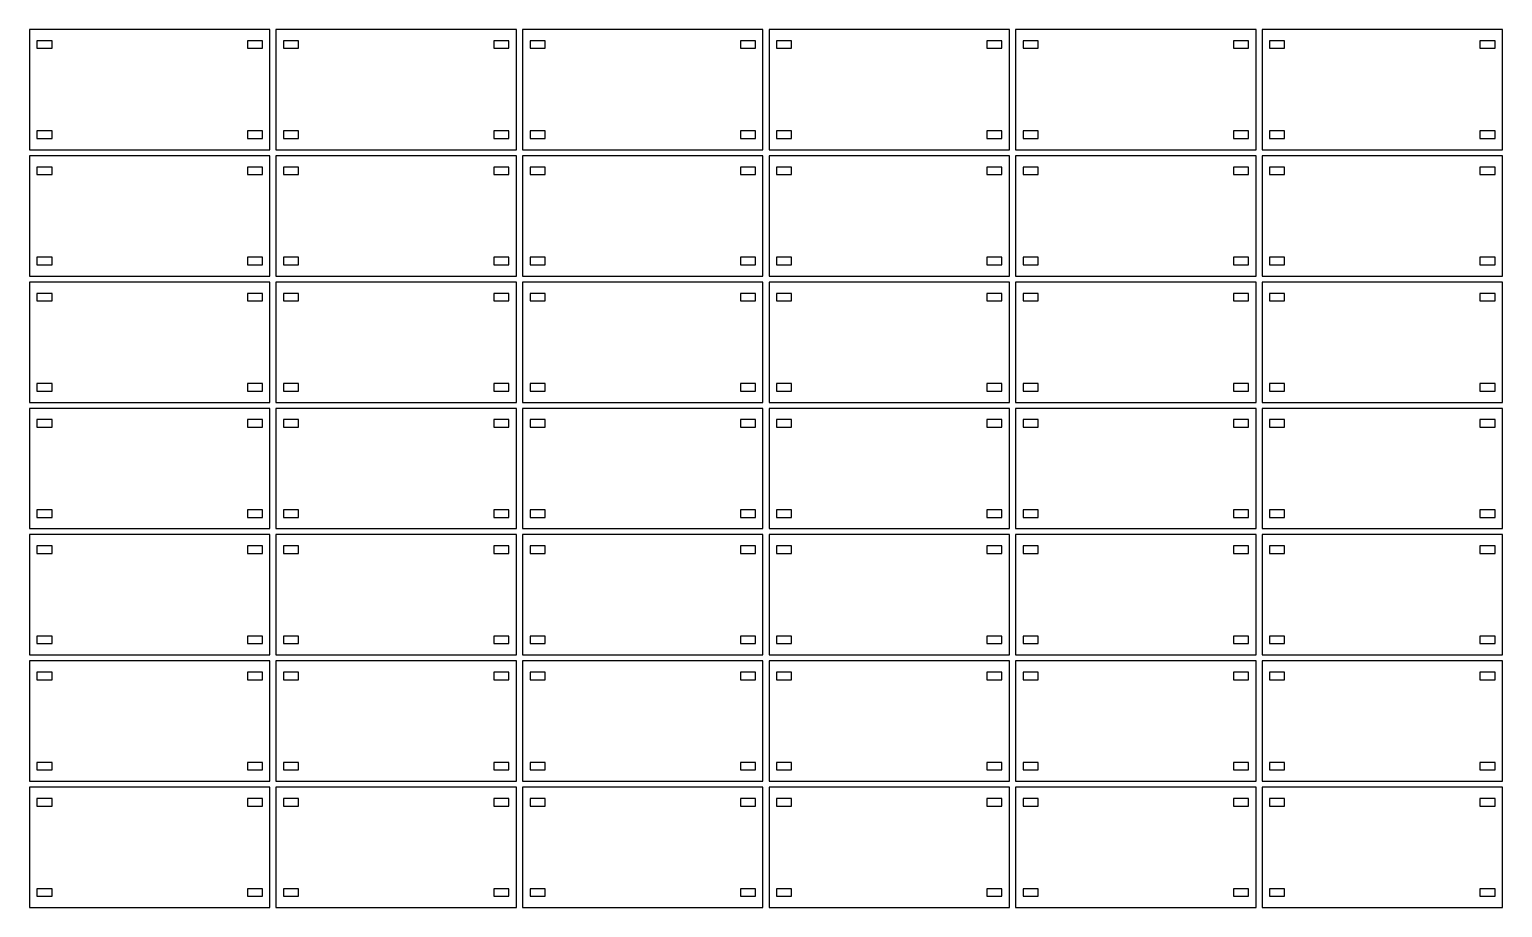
# Model space of a CAD drawing. Header units: millimetres. Extents: x 2 to 492, y 2 to 294.
import ezdxf

# ---------------------------------------------------------------- set-up
doc = ezdxf.new("R2010")
doc.units = ezdxf.units.MM
doc.layers.add('Cutting', color=4, linetype='Continuous')
doc.layers.add('Hole', color=1, linetype='Continuous')

msp = doc.modelspace()

# ---------------------------------------------------------------- linework, layer by layer
at = {"layer": 'Cutting'}
for points in [[(2, 254), (82, 254), (82, 294), (2, 294), (2, 254)], [(84, 254), (164, 254), (164, 294), (84, 294), (84, 254)], [(166, 254), (246, 254), (246, 294), (166, 294), (166, 254)], [(248, 254), (328, 254), (328, 294), (248, 294), (248, 254)], [(330, 254), (410, 254), (410, 294), (330, 294), (330, 254)], [(412, 254), (492, 254), (492, 294), (412, 294), (412, 254)], [(2, 212), (82, 212), (82, 252), (2, 252), (2, 212)], [(84, 212), (164, 212), (164, 252), (84, 252), (84, 212)], [(166, 212), (246, 212), (246, 252), (166, 252), (166, 212)], [(248, 212), (328, 212), (328, 252), (248, 252), (248, 212)], [(330, 212), (410, 212), (410, 252), (330, 252), (330, 212)], [(412, 212), (492, 212), (492, 252), (412, 252), (412, 212)], [(2, 170), (82, 170), (82, 210), (2, 210), (2, 170)], [(84, 170), (164, 170), (164, 210), (84, 210), (84, 170)], [(166, 170), (246, 170), (246, 210), (166, 210), (166, 170)], [(248, 170), (328, 170), (328, 210), (248, 210), (248, 170)], [(330, 170), (410, 170), (410, 210), (330, 210), (330, 170)], [(412, 170), (492, 170), (492, 210), (412, 210), (412, 170)], [(2, 128), (82, 128), (82, 168), (2, 168), (2, 128)], [(84, 128), (164, 128), (164, 168), (84, 168), (84, 128)], [(166, 128), (246, 128), (246, 168), (166, 168), (166, 128)], [(248, 128), (328, 128), (328, 168), (248, 168), (248, 128)], [(330, 128), (410, 128), (410, 168), (330, 168), (330, 128)], [(412, 128), (492, 128), (492, 168), (412, 168), (412, 128)], [(2, 86), (82, 86), (82, 126), (2, 126), (2, 86)], [(84, 86), (164, 86), (164, 126), (84, 126), (84, 86)], [(166, 86), (246, 86), (246, 126), (166, 126), (166, 86)], [(248, 86), (328, 86), (328, 126), (248, 126), (248, 86)], [(330, 86), (410, 86), (410, 126), (330, 126), (330, 86)], [(412, 86), (492, 86), (492, 126), (412, 126), (412, 86)], [(2, 44), (82, 44), (82, 84), (2, 84), (2, 44)], [(84, 44), (164, 44), (164, 84), (84, 84), (84, 44)], [(166, 44), (246, 44), (246, 84), (166, 84), (166, 44)], [(248, 44), (328, 44), (328, 84), (248, 84), (248, 44)], [(330, 44), (410, 44), (410, 84), (330, 84), (330, 44)], [(412, 44), (492, 44), (492, 84), (412, 84), (412, 44)], [(2, 2), (82, 2), (82, 42), (2, 42), (2, 2)], [(84, 2), (164, 2), (164, 42), (84, 42), (84, 2)], [(166, 2), (246, 2), (246, 42), (166, 42), (166, 2)], [(248, 2), (328, 2), (328, 42), (248, 42), (248, 2)], [(330, 2), (410, 2), (410, 42), (330, 42), (330, 2)], [(412, 2), (492, 2), (492, 42), (412, 42), (412, 2)]]:
    msp.add_lwpolyline(points, close=True, dxfattribs=at)
at = {"layer": 'Hole'}
for points in [[(4.5, 287.75), (9.5, 287.75), (9.5, 290.25), (4.5, 290.25), (4.5, 287.75)], [(74.5, 287.75), (79.5, 287.75), (79.5, 290.25), (74.5, 290.25), (74.5, 287.75)], [(86.5, 287.75), (91.5, 287.75), (91.5, 290.25), (86.5, 290.25), (86.5, 287.75)], [(156.5, 287.75), (161.5, 287.75), (161.5, 290.25), (156.5, 290.25), (156.5, 287.75)], [(168.5, 287.75), (173.5, 287.75), (173.5, 290.25), (168.5, 290.25), (168.5, 287.75)], [(238.5, 287.75), (243.5, 287.75), (243.5, 290.25), (238.5, 290.25), (238.5, 287.75)], [(250.5, 287.75), (255.5, 287.75), (255.5, 290.25), (250.5, 290.25), (250.5, 287.75)], [(320.5, 287.75), (325.5, 287.75), (325.5, 290.25), (320.5, 290.25), (320.5, 287.75)], [(332.5, 287.75), (337.5, 287.75), (337.5, 290.25), (332.5, 290.25), (332.5, 287.75)], [(402.5, 287.75), (407.5, 287.75), (407.5, 290.25), (402.5, 290.25), (402.5, 287.75)], [(414.5, 287.75), (419.5, 287.75), (419.5, 290.25), (414.5, 290.25), (414.5, 287.75)], [(484.5, 287.75), (489.5, 287.75), (489.5, 290.25), (484.5, 290.25), (484.5, 287.75)], [(4.5, 257.75), (9.5, 257.75), (9.5, 260.25), (4.5, 260.25), (4.5, 257.75)], [(74.5, 257.75), (79.5, 257.75), (79.5, 260.25), (74.5, 260.25), (74.5, 257.75)], [(86.5, 257.75), (91.5, 257.75), (91.5, 260.25), (86.5, 260.25), (86.5, 257.75)], [(156.5, 257.75), (161.5, 257.75), (161.5, 260.25), (156.5, 260.25), (156.5, 257.75)], [(168.5, 257.75), (173.5, 257.75), (173.5, 260.25), (168.5, 260.25), (168.5, 257.75)], [(238.5, 257.75), (243.5, 257.75), (243.5, 260.25), (238.5, 260.25), (238.5, 257.75)], [(250.5, 257.75), (255.5, 257.75), (255.5, 260.25), (250.5, 260.25), (250.5, 257.75)], [(320.5, 257.75), (325.5, 257.75), (325.5, 260.25), (320.5, 260.25), (320.5, 257.75)], [(332.5, 257.75), (337.5, 257.75), (337.5, 260.25), (332.5, 260.25), (332.5, 257.75)], [(402.5, 257.75), (407.5, 257.75), (407.5, 260.25), (402.5, 260.25), (402.5, 257.75)], [(414.5, 257.75), (419.5, 257.75), (419.5, 260.25), (414.5, 260.25), (414.5, 257.75)], [(484.5, 257.75), (489.5, 257.75), (489.5, 260.25), (484.5, 260.25), (484.5, 257.75)], [(4.5, 245.75), (9.5, 245.75), (9.5, 248.25), (4.5, 248.25), (4.5, 245.75)], [(74.5, 245.75), (79.5, 245.75), (79.5, 248.25), (74.5, 248.25), (74.5, 245.75)], [(86.5, 245.75), (91.5, 245.75), (91.5, 248.25), (86.5, 248.25), (86.5, 245.75)], [(156.5, 245.75), (161.5, 245.75), (161.5, 248.25), (156.5, 248.25), (156.5, 245.75)], [(168.5, 245.75), (173.5, 245.75), (173.5, 248.25), (168.5, 248.25), (168.5, 245.75)], [(238.5, 245.75), (243.5, 245.75), (243.5, 248.25), (238.5, 248.25), (238.5, 245.75)], [(250.5, 245.75), (255.5, 245.75), (255.5, 248.25), (250.5, 248.25), (250.5, 245.75)], [(320.5, 245.75), (325.5, 245.75), (325.5, 248.25), (320.5, 248.25), (320.5, 245.75)], [(332.5, 245.75), (337.5, 245.75), (337.5, 248.25), (332.5, 248.25), (332.5, 245.75)], [(402.5, 245.75), (407.5, 245.75), (407.5, 248.25), (402.5, 248.25), (402.5, 245.75)], [(414.5, 245.75), (419.5, 245.75), (419.5, 248.25), (414.5, 248.25), (414.5, 245.75)], [(484.5, 245.75), (489.5, 245.75), (489.5, 248.25), (484.5, 248.25), (484.5, 245.75)], [(4.5, 215.75), (9.5, 215.75), (9.5, 218.25), (4.5, 218.25), (4.5, 215.75)], [(74.5, 215.75), (79.5, 215.75), (79.5, 218.25), (74.5, 218.25), (74.5, 215.75)], [(86.5, 215.75), (91.5, 215.75), (91.5, 218.25), (86.5, 218.25), (86.5, 215.75)], [(156.5, 215.75), (161.5, 215.75), (161.5, 218.25), (156.5, 218.25), (156.5, 215.75)], [(168.5, 215.75), (173.5, 215.75), (173.5, 218.25), (168.5, 218.25), (168.5, 215.75)], [(238.5, 215.75), (243.5, 215.75), (243.5, 218.25), (238.5, 218.25), (238.5, 215.75)], [(250.5, 215.75), (255.5, 215.75), (255.5, 218.25), (250.5, 218.25), (250.5, 215.75)], [(320.5, 215.75), (325.5, 215.75), (325.5, 218.25), (320.5, 218.25), (320.5, 215.75)], [(332.5, 215.75), (337.5, 215.75), (337.5, 218.25), (332.5, 218.25), (332.5, 215.75)], [(402.5, 215.75), (407.5, 215.75), (407.5, 218.25), (402.5, 218.25), (402.5, 215.75)], [(414.5, 215.75), (419.5, 215.75), (419.5, 218.25), (414.5, 218.25), (414.5, 215.75)], [(484.5, 215.75), (489.5, 215.75), (489.5, 218.25), (484.5, 218.25), (484.5, 215.75)], [(4.5, 203.75), (9.5, 203.75), (9.5, 206.25), (4.5, 206.25), (4.5, 203.75)], [(74.5, 203.75), (79.5, 203.75), (79.5, 206.25), (74.5, 206.25), (74.5, 203.75)], [(86.5, 203.75), (91.5, 203.75), (91.5, 206.25), (86.5, 206.25), (86.5, 203.75)], [(156.5, 203.75), (161.5, 203.75), (161.5, 206.25), (156.5, 206.25), (156.5, 203.75)], [(168.5, 203.75), (173.5, 203.75), (173.5, 206.25), (168.5, 206.25), (168.5, 203.75)], [(238.5, 203.75), (243.5, 203.75), (243.5, 206.25), (238.5, 206.25), (238.5, 203.75)], [(250.5, 203.75), (255.5, 203.75), (255.5, 206.25), (250.5, 206.25), (250.5, 203.75)], [(320.5, 203.75), (325.5, 203.75), (325.5, 206.25), (320.5, 206.25), (320.5, 203.75)], [(332.5, 203.75), (337.5, 203.75), (337.5, 206.25), (332.5, 206.25), (332.5, 203.75)], [(402.5, 203.75), (407.5, 203.75), (407.5, 206.25), (402.5, 206.25), (402.5, 203.75)], [(414.5, 203.75), (419.5, 203.75), (419.5, 206.25), (414.5, 206.25), (414.5, 203.75)], [(484.5, 203.75), (489.5, 203.75), (489.5, 206.25), (484.5, 206.25), (484.5, 203.75)], [(4.5, 173.75), (9.5, 173.75), (9.5, 176.25), (4.5, 176.25), (4.5, 173.75)], [(74.5, 173.75), (79.5, 173.75), (79.5, 176.25), (74.5, 176.25), (74.5, 173.75)], [(86.5, 173.75), (91.5, 173.75), (91.5, 176.25), (86.5, 176.25), (86.5, 173.75)], [(156.5, 173.75), (161.5, 173.75), (161.5, 176.25), (156.5, 176.25), (156.5, 173.75)], [(168.5, 173.75), (173.5, 173.75), (173.5, 176.25), (168.5, 176.25), (168.5, 173.75)], [(238.5, 173.75), (243.5, 173.75), (243.5, 176.25), (238.5, 176.25), (238.5, 173.75)], [(250.5, 173.75), (255.5, 173.75), (255.5, 176.25), (250.5, 176.25), (250.5, 173.75)], [(320.5, 173.75), (325.5, 173.75), (325.5, 176.25), (320.5, 176.25), (320.5, 173.75)], [(332.5, 173.75), (337.5, 173.75), (337.5, 176.25), (332.5, 176.25), (332.5, 173.75)], [(402.5, 173.75), (407.5, 173.75), (407.5, 176.25), (402.5, 176.25), (402.5, 173.75)], [(414.5, 173.75), (419.5, 173.75), (419.5, 176.25), (414.5, 176.25), (414.5, 173.75)], [(484.5, 173.75), (489.5, 173.75), (489.5, 176.25), (484.5, 176.25), (484.5, 173.75)], [(4.5, 161.75), (9.5, 161.75), (9.5, 164.25), (4.5, 164.25), (4.5, 161.75)], [(74.5, 161.75), (79.5, 161.75), (79.5, 164.25), (74.5, 164.25), (74.5, 161.75)], [(86.5, 161.75), (91.5, 161.75), (91.5, 164.25), (86.5, 164.25), (86.5, 161.75)], [(156.5, 161.75), (161.5, 161.75), (161.5, 164.25), (156.5, 164.25), (156.5, 161.75)], [(168.5, 161.75), (173.5, 161.75), (173.5, 164.25), (168.5, 164.25), (168.5, 161.75)], [(238.5, 161.75), (243.5, 161.75), (243.5, 164.25), (238.5, 164.25), (238.5, 161.75)], [(250.5, 161.75), (255.5, 161.75), (255.5, 164.25), (250.5, 164.25), (250.5, 161.75)], [(320.5, 161.75), (325.5, 161.75), (325.5, 164.25), (320.5, 164.25), (320.5, 161.75)], [(332.5, 161.75), (337.5, 161.75), (337.5, 164.25), (332.5, 164.25), (332.5, 161.75)], [(402.5, 161.75), (407.5, 161.75), (407.5, 164.25), (402.5, 164.25), (402.5, 161.75)], [(414.5, 161.75), (419.5, 161.75), (419.5, 164.25), (414.5, 164.25), (414.5, 161.75)], [(484.5, 161.75), (489.5, 161.75), (489.5, 164.25), (484.5, 164.25), (484.5, 161.75)], [(4.5, 131.75), (9.5, 131.75), (9.5, 134.25), (4.5, 134.25), (4.5, 131.75)], [(74.5, 131.75), (79.5, 131.75), (79.5, 134.25), (74.5, 134.25), (74.5, 131.75)], [(86.5, 131.75), (91.5, 131.75), (91.5, 134.25), (86.5, 134.25), (86.5, 131.75)], [(156.5, 131.75), (161.5, 131.75), (161.5, 134.25), (156.5, 134.25), (156.5, 131.75)], [(168.5, 131.75), (173.5, 131.75), (173.5, 134.25), (168.5, 134.25), (168.5, 131.75)], [(238.5, 131.75), (243.5, 131.75), (243.5, 134.25), (238.5, 134.25), (238.5, 131.75)], [(250.5, 131.75), (255.5, 131.75), (255.5, 134.25), (250.5, 134.25), (250.5, 131.75)], [(320.5, 131.75), (325.5, 131.75), (325.5, 134.25), (320.5, 134.25), (320.5, 131.75)], [(332.5, 131.75), (337.5, 131.75), (337.5, 134.25), (332.5, 134.25), (332.5, 131.75)], [(402.5, 131.75), (407.5, 131.75), (407.5, 134.25), (402.5, 134.25), (402.5, 131.75)], [(414.5, 131.75), (419.5, 131.75), (419.5, 134.25), (414.5, 134.25), (414.5, 131.75)], [(484.5, 131.75), (489.5, 131.75), (489.5, 134.25), (484.5, 134.25), (484.5, 131.75)], [(4.5, 119.75), (9.5, 119.75), (9.5, 122.25), (4.5, 122.25), (4.5, 119.75)], [(74.5, 119.75), (79.5, 119.75), (79.5, 122.25), (74.5, 122.25), (74.5, 119.75)], [(86.5, 119.75), (91.5, 119.75), (91.5, 122.25), (86.5, 122.25), (86.5, 119.75)], [(156.5, 119.75), (161.5, 119.75), (161.5, 122.25), (156.5, 122.25), (156.5, 119.75)], [(168.5, 119.75), (173.5, 119.75), (173.5, 122.25), (168.5, 122.25), (168.5, 119.75)], [(238.5, 119.75), (243.5, 119.75), (243.5, 122.25), (238.5, 122.25), (238.5, 119.75)], [(250.5, 119.75), (255.5, 119.75), (255.5, 122.25), (250.5, 122.25), (250.5, 119.75)], [(320.5, 119.75), (325.5, 119.75), (325.5, 122.25), (320.5, 122.25), (320.5, 119.75)], [(332.5, 119.75), (337.5, 119.75), (337.5, 122.25), (332.5, 122.25), (332.5, 119.75)], [(402.5, 119.75), (407.5, 119.75), (407.5, 122.25), (402.5, 122.25), (402.5, 119.75)], [(414.5, 119.75), (419.5, 119.75), (419.5, 122.25), (414.5, 122.25), (414.5, 119.75)], [(484.5, 119.75), (489.5, 119.75), (489.5, 122.25), (484.5, 122.25), (484.5, 119.75)], [(4.5, 89.75), (9.5, 89.75), (9.5, 92.25), (4.5, 92.25), (4.5, 89.75)], [(74.5, 89.75), (79.5, 89.75), (79.5, 92.25), (74.5, 92.25), (74.5, 89.75)], [(86.5, 89.75), (91.5, 89.75), (91.5, 92.25), (86.5, 92.25), (86.5, 89.75)], [(156.5, 89.75), (161.5, 89.75), (161.5, 92.25), (156.5, 92.25), (156.5, 89.75)], [(168.5, 89.75), (173.5, 89.75), (173.5, 92.25), (168.5, 92.25), (168.5, 89.75)], [(238.5, 89.75), (243.5, 89.75), (243.5, 92.25), (238.5, 92.25), (238.5, 89.75)], [(250.5, 89.75), (255.5, 89.75), (255.5, 92.25), (250.5, 92.25), (250.5, 89.75)], [(320.5, 89.75), (325.5, 89.75), (325.5, 92.25), (320.5, 92.25), (320.5, 89.75)], [(332.5, 89.75), (337.5, 89.75), (337.5, 92.25), (332.5, 92.25), (332.5, 89.75)], [(402.5, 89.75), (407.5, 89.75), (407.5, 92.25), (402.5, 92.25), (402.5, 89.75)], [(414.5, 89.75), (419.5, 89.75), (419.5, 92.25), (414.5, 92.25), (414.5, 89.75)], [(484.5, 89.75), (489.5, 89.75), (489.5, 92.25), (484.5, 92.25), (484.5, 89.75)], [(4.5, 77.75), (9.5, 77.75), (9.5, 80.25), (4.5, 80.25), (4.5, 77.75)], [(74.5, 77.75), (79.5, 77.75), (79.5, 80.25), (74.5, 80.25), (74.5, 77.75)], [(86.5, 77.75), (91.5, 77.75), (91.5, 80.25), (86.5, 80.25), (86.5, 77.75)], [(156.5, 77.75), (161.5, 77.75), (161.5, 80.25), (156.5, 80.25), (156.5, 77.75)], [(168.5, 77.75), (173.5, 77.75), (173.5, 80.25), (168.5, 80.25), (168.5, 77.75)], [(238.5, 77.75), (243.5, 77.75), (243.5, 80.25), (238.5, 80.25), (238.5, 77.75)], [(250.5, 77.75), (255.5, 77.75), (255.5, 80.25), (250.5, 80.25), (250.5, 77.75)], [(320.5, 77.75), (325.5, 77.75), (325.5, 80.25), (320.5, 80.25), (320.5, 77.75)], [(332.5, 77.75), (337.5, 77.75), (337.5, 80.25), (332.5, 80.25), (332.5, 77.75)], [(402.5, 77.75), (407.5, 77.75), (407.5, 80.25), (402.5, 80.25), (402.5, 77.75)], [(414.5, 77.75), (419.5, 77.75), (419.5, 80.25), (414.5, 80.25), (414.5, 77.75)], [(484.5, 77.75), (489.5, 77.75), (489.5, 80.25), (484.5, 80.25), (484.5, 77.75)], [(4.5, 47.75), (9.5, 47.75), (9.5, 50.25), (4.5, 50.25), (4.5, 47.75)], [(74.5, 47.75), (79.5, 47.75), (79.5, 50.25), (74.5, 50.25), (74.5, 47.75)], [(86.5, 47.75), (91.5, 47.75), (91.5, 50.25), (86.5, 50.25), (86.5, 47.75)], [(156.5, 47.75), (161.5, 47.75), (161.5, 50.25), (156.5, 50.25), (156.5, 47.75)], [(168.5, 47.75), (173.5, 47.75), (173.5, 50.25), (168.5, 50.25), (168.5, 47.75)], [(238.5, 47.75), (243.5, 47.75), (243.5, 50.25), (238.5, 50.25), (238.5, 47.75)], [(250.5, 47.75), (255.5, 47.75), (255.5, 50.25), (250.5, 50.25), (250.5, 47.75)], [(320.5, 47.75), (325.5, 47.75), (325.5, 50.25), (320.5, 50.25), (320.5, 47.75)], [(332.5, 47.75), (337.5, 47.75), (337.5, 50.25), (332.5, 50.25), (332.5, 47.75)], [(402.5, 47.75), (407.5, 47.75), (407.5, 50.25), (402.5, 50.25), (402.5, 47.75)], [(414.5, 47.75), (419.5, 47.75), (419.5, 50.25), (414.5, 50.25), (414.5, 47.75)], [(484.5, 47.75), (489.5, 47.75), (489.5, 50.25), (484.5, 50.25), (484.5, 47.75)], [(4.5, 35.75), (9.5, 35.75), (9.5, 38.25), (4.5, 38.25), (4.5, 35.75)], [(74.5, 35.75), (79.5, 35.75), (79.5, 38.25), (74.5, 38.25), (74.5, 35.75)], [(86.5, 35.75), (91.5, 35.75), (91.5, 38.25), (86.5, 38.25), (86.5, 35.75)], [(156.5, 35.75), (161.5, 35.75), (161.5, 38.25), (156.5, 38.25), (156.5, 35.75)], [(168.5, 35.75), (173.5, 35.75), (173.5, 38.25), (168.5, 38.25), (168.5, 35.75)], [(238.5, 35.75), (243.5, 35.75), (243.5, 38.25), (238.5, 38.25), (238.5, 35.75)], [(250.5, 35.75), (255.5, 35.75), (255.5, 38.25), (250.5, 38.25), (250.5, 35.75)], [(320.5, 35.75), (325.5, 35.75), (325.5, 38.25), (320.5, 38.25), (320.5, 35.75)], [(332.5, 35.75), (337.5, 35.75), (337.5, 38.25), (332.5, 38.25), (332.5, 35.75)], [(402.5, 35.75), (407.5, 35.75), (407.5, 38.25), (402.5, 38.25), (402.5, 35.75)], [(414.5, 35.75), (419.5, 35.75), (419.5, 38.25), (414.5, 38.25), (414.5, 35.75)], [(484.5, 35.75), (489.5, 35.75), (489.5, 38.25), (484.5, 38.25), (484.5, 35.75)], [(4.5, 5.75), (9.5, 5.75), (9.5, 8.25), (4.5, 8.25), (4.5, 5.75)], [(74.5, 5.75), (79.5, 5.75), (79.5, 8.25), (74.5, 8.25), (74.5, 5.75)], [(86.5, 5.75), (91.5, 5.75), (91.5, 8.25), (86.5, 8.25), (86.5, 5.75)], [(156.5, 5.75), (161.5, 5.75), (161.5, 8.25), (156.5, 8.25), (156.5, 5.75)], [(168.5, 5.75), (173.5, 5.75), (173.5, 8.25), (168.5, 8.25), (168.5, 5.75)], [(238.5, 5.75), (243.5, 5.75), (243.5, 8.25), (238.5, 8.25), (238.5, 5.75)], [(250.5, 5.75), (255.5, 5.75), (255.5, 8.25), (250.5, 8.25), (250.5, 5.75)], [(320.5, 5.75), (325.5, 5.75), (325.5, 8.25), (320.5, 8.25), (320.5, 5.75)], [(332.5, 5.75), (337.5, 5.75), (337.5, 8.25), (332.5, 8.25), (332.5, 5.75)], [(402.5, 5.75), (407.5, 5.75), (407.5, 8.25), (402.5, 8.25), (402.5, 5.75)], [(414.5, 5.75), (419.5, 5.75), (419.5, 8.25), (414.5, 8.25), (414.5, 5.75)], [(484.5, 5.75), (489.5, 5.75), (489.5, 8.25), (484.5, 8.25), (484.5, 5.75)]]:
    msp.add_lwpolyline(points, close=True, dxfattribs=at)

doc.saveas('drawing.dxf')
